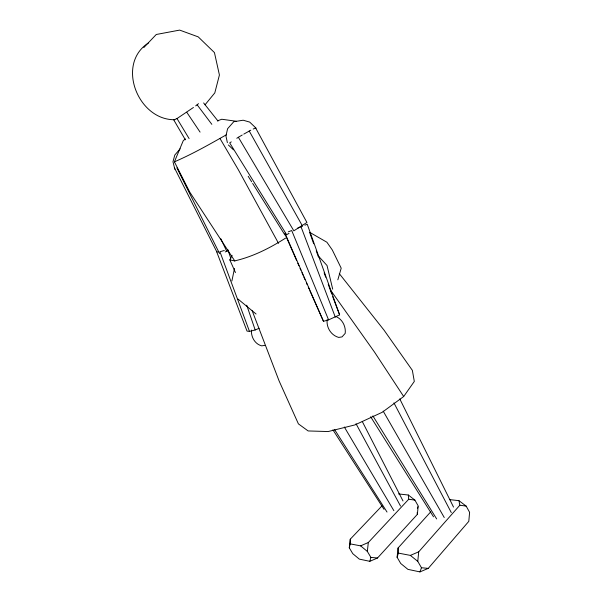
<?xml version="1.0" encoding="UTF-8"?>
<svg xmlns="http://www.w3.org/2000/svg" width="602" height="602" viewBox="0 0 602 602"><rect width="100%" height="100%" fill="white"/><g stroke="black" fill="none" stroke-linecap="round" stroke-linejoin="round"><path stroke-width="0.9" d="M398.547 493.926L408.306 495.017L414.906 500.119L418.202 505.928L417.359 514.364L377.492 558.016L369.816 561.327L359.311 559.115L352.78 553.674L349.288 547.843L350.198 543.869L350.281 539.174L381.961 505.906M430.761 511.805L398.057 548.001L397.102 557.286L400.736 563.502L407.915 569.364L419.948 571.9L421.475 567.754L417.773 561.373L418.721 551.816L459.853 505.206L458.927 500.653L449.604 499.615M369.816 561.327L370.885 557.384L367.333 551.409L368.319 542.507L408.728 499.231L408.306 495.017M349.288 547.843L350.281 539.174M231.898 280.953L234.494 268.469M337.842 279.825L341.199 268.183L332.304 249.965L326.909 242.237L310.594 232.854M397.102 557.286L398.426 553.11L398.057 548.001M417.404 508.397L417.938 506.749M234.818 261.02L189.788 192.151L174.407 161.833L183.271 140.642L185.416 138.972M235.465 272.571L229.829 259.898L232.109 255.323M252.178 310.752L279.08 380.893L298.404 423.868L308.141 430.949L328.158 431.544L354.834 424.944L382.217 412.287L403.686 396.515L414.311 381.427L412.362 370.358L384.031 330.144L339.302 273.639M180.148 148.822L174.783 155.068L172.985 161.757L174.851 169.275M419.948 571.9L428.27 568.371L468.807 521.34L469.605 512.317L466.181 506.124L458.927 500.653M205.049 104.793L214.801 92.896L219.414 75.009L214.447 52.592L198.239 36.888L179.667 30.1L156.264 34.487L143.84 47.543M195.673 105.892L198.51 103.664M148.626 42.825C115.561 63.835 137.986 120.355 174.821 119.723M185.356 139.799L173.775 119.933L177.011 118.549L193.445 107.48M242.237 135.021L238.369 137.264L293.836 230.837L306.922 222.469L255.602 127.887L253.201 129.054M231.273 141.876L229.701 142.9L286.62 234.682L289.028 233.403M236.789 138.287L238.369 137.264M285.611 238.091C269.869 248.069 252.878 256.738 234.614 260.907L229.829 259.898M174.407 161.833C192.377 154.089 209.436 144.39 226.442 134.743M243.78 134.126L250.801 130.213M309.834 290.661L323.485 321.317L328.594 319.88L339.611 314.846L307.246 224.245L304.913 225.193M225.201 251.929L228.361 250.643M350.198 543.869L360.621 545.863L368.319 542.507M398.426 553.11L410.368 555.398L418.721 551.816M218.345 251.884L216.758 252.012L247.016 331.092L249.484 331.401L255.173 329.971L259.123 328.316M297.636 228.135L302.58 226.149M288.313 231.845L291.707 230.513L328.594 319.88M217.427 120.867L221.777 119.241L236.323 121.258M224.298 250.485L219.941 251.749L249.484 331.401M264.835 345.36L261.712 345.857C254.812 344.043 250.951 336.902 251.448 330.069M421.475 567.754L428.27 568.371M370.885 557.384L377.492 558.016M408.728 499.231L414.906 500.119M459.853 505.206L466.181 506.124M336.465 316.772C342.606 319.579 346.007 326.728 345.202 333.365L342.026 336.894L338.715 337.429C331.047 335.329 326.209 327.413 327.149 319.617M410.368 555.398L417.773 561.373M360.621 545.863L367.333 551.409M238.046 299.089L256.076 314.003M256.068 128.158L249.695 122.093L243.155 120.219L233.779 121.709L227.594 128.73L225.938 135.939L227.375 142.674M228.376 144.969L233.471 149.838M339.611 314.846L332.665 296.62M318.345 255.993L327.029 265.505L332.718 289.186M203.626 102.934L218.014 121.04M197.155 104.823L211.836 124.336M331.13 290.939L374.61 352.23L403.686 396.515M186.755 112.258L200.075 132.101M332.914 429.843L384.038 509.375M334.652 429.685L387.018 512.046M370.644 416.765L433.53 516.825M248.197 176.288L251.674 181.842M252.667 183.429L284.934 235.006M372.879 415.899L436.661 518.947M177.011 118.549L189.096 138.588M344.314 426.999L393.874 510.692M219.986 138.49L238.332 169.734L278.538 243.358M383.196 411.151L444.253 517.532M249.198 130.988L302.317 225.742M356.015 423.718L400.533 506.071M393.934 402.888L451.282 512.58M362.269 421.49L403.001 500.962M174.347 167.649L216.818 251.869M176.86 167.845L219.587 253.623M399.773 398.908L453.532 507.087M220.844 238.783L226.803 251.448M284.927 233.177L323.485 321.317M285.401 234.938L296.681 260.658M297.809 263.224L298.938 265.798M300.059 268.372L300.812 270.087M301.941 272.653L303.069 275.227M303.822 276.943L304.951 279.516M306.448 282.94L307.201 284.656M308.329 287.229L309.082 288.945M301.03 226.781L335.314 317.186M309.578 232.312L313.687 243.765M316.223 250.808L318.435 256.979M324.124 272.834L325.705 277.236M328.233 284.287L331.717 293.979M227.789 249.476L230.799 258.326M246.745 305.206L255.173 329.971M417.163 512.633L417.359 514.364"/></g></svg>
